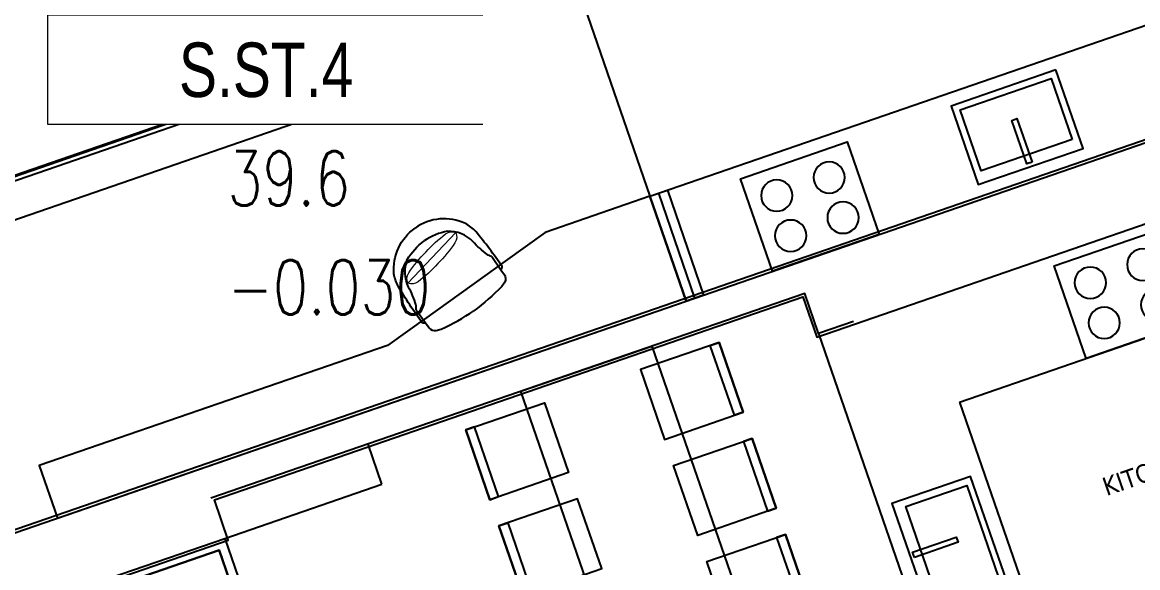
# Model space of a CAD drawing. Header units: millimetres. Extents: x -361699137 to 361252145, y -356478932 to 356523199.
# Drawn here: x 281339 to 287375, y 16563 to 19517 of the extents above; entities that cross this region are included whole.
import ezdxf
from ezdxf.enums import TextEntityAlignment as Align
from ezdxf.xclip import XClip

# ---------------------------------------------------------------- set-up
doc = ezdxf.new("R2010")
doc.units = ezdxf.units.MM
doc.header["$LTSCALE"] = 100
doc.header["$MEASUREMENT"] = 0
doc.header["$XCLIPFRAME"] = 0
doc.set_wipeout_variables(frame=1)
doc.linetypes.add('ACAD_ISO03W100', pattern=[30, 12, -18])
doc.linetypes.add('SKYVILLA 3-F2$0$17-23F MEA_1BR (Type-2)$0$DOTX2', pattern=[12.7, 0, -12.7])
for name, color, linetype in [('1VinaPVC-Text', 9, 'Continuous'), ('A-_FURN----_E-_N', 251, 'Continuous'), ('A-_SANIEQPT_E-_N', 251, 'Continuous'), ('A-ANNO-ROOM', 50, 'Continuous'), ('A-WALL-FNSH', 11, 'Continuous'), ('IDEA - dim', 251, 'Continuous'), ('KT-Net manh', 139, 'Continuous'), ('KT-Tuong', 1, 'Continuous')]:
    doc.layers.add(name, color=color, linetype=linetype)
for name, color, linetype, lineweight in [('A- NOI THAT', 3, 'Continuous', 9), ('KT-Chuviet', 255, 'Continuous', 15), ('KT-Net thay', 7, 'Continuous', 15), ('KT-Net truc', 18, 'Continuous', 15)]:
    doc.layers.add(name, color=color, linetype=linetype, lineweight=lineweight)
doc.layers.add('dien tich thong thuy', color=3, linetype='Continuous', plot=False)
doc.styles.add('220126_HDN_HBA typical plan$0$211210_HDN_HBA_TYPICAL PLAN CORE OPT 1$0$HBA-Text', font='GOTHIC.TTF')
doc.styles.add('font unicode ccu', font='arial.ttf')
doc.styles.add('ROMANS', font='ROMANS.SHX')
doc.styles.add('Tahoma', font='tahoma.ttf')

# ---------------------------------------------------------------- blocks, each defined once
blk = doc.blocks.new('A$C1AAC5519')
at = {"layer": 'A-ANNO-ROOM', "insert": (772.955269176513, 1216.574747113511), "char_height": 600, "attachment_point": 2, "rotation": 50.44882673977027, "style": '220126_HDN_HBA typical plan$0$211210_HDN_HBA_TYPICAL PLAN CORE OPT 1$0$HBA-Text'}
blk.add_mtext_dynamic_manual_height_columns('S.B1.', width=722857412.8743668, gutter_width=9765.624999999996, heights=[0], dxfattribs=at)
blk = doc.blocks.new('A$C418F5BC8')
at = {"layer": 'A-ANNO-ROOM', "insert": (648.1133449638728, 1090.790118377889), "char_height": 600, "attachment_point": 2, "rotation": 50.44882673977027, "style": '220126_HDN_HBA typical plan$0$211210_HDN_HBA_TYPICAL PLAN CORE OPT 1$0$HBA-Text'}
blk.add_mtext_dynamic_manual_height_columns('SL-S', width=722857412.8743668, gutter_width=9765.624999999996, heights=[0], dxfattribs=at)
blk = doc.blocks.new('A$C2A6C5140')
at = {"layer": 'A-ANNO-ROOM', "insert": (731.4497625969816, 1190.0169191678, 0.0003277973379295924), "char_height": 600, "attachment_point": 2, "rotation": 50.44882673977027, "style": '220126_HDN_HBA typical plan$0$211210_HDN_HBA_TYPICAL PLAN CORE OPT 1$0$HBA-Text'}
blk.add_mtext_dynamic_manual_height_columns('2-BR', width=722857412.8743668, gutter_width=9765.624999999996, heights=[0], dxfattribs=at)
blk = doc.blocks.new('A$C5388591E')
at = {"layer": 'A-ANNO-ROOM', "insert": (894.3001998505497, 842.1987865094561, 0.0004622000541105721), "char_height": 600, "attachment_point": 2, "rotation": 1.4064704596368105, "style": '220126_HDN_HBA typical plan$0$211210_HDN_HBA_TYPICAL PLAN CORE OPT 1$0$HBA-Text'}
blk.add_mtext_dynamic_manual_height_columns('3-BR', width=722857412.8743668, gutter_width=9765.624999999996, heights=[0], dxfattribs=at)
blk = doc.blocks.new('A$C21AF0CCA')
at = {"layer": 'A-ANNO-ROOM', "insert": (1197.56892258345, 814.6835720778872), "char_height": 600, "attachment_point": 2, "rotation": 0.10542954816276216, "style": '220126_HDN_HBA typical plan$0$211210_HDN_HBA_TYPICAL PLAN CORE OPT 1$0$HBA-Text'}
blk.add_mtext_dynamic_manual_height_columns('S.B1P.', width=722857412.8743668, gutter_width=9765.624999999996, heights=[0], dxfattribs=at)
blk = doc.blocks.new('17-23F MEA_1BR (Type-2)$0$1X-LAMP1')
at = {"color": 0, "linetype": 'ByBlock', "lineweight": -2}
for p, q in [((0.03333333350902346, -0.0577350272233404), (-0.5900208757140597, 1.021946134262932)), ((0.03333333350902346, -0.0577350272233404), (-0.5900208757140597, 1.021946134262932)), ((0.03333333350902346, 0.0577350272233404), (-0.5900208757141566, -1.021946134263029)), ((0.03333333350902346, 0.0577350272233404), (-0.5900208757141566, -1.021946134263029)), ((-0.06666666701804692, 0), (1.180041751428119, 0)), ((-0.06666666701804692, 0), (1.180041751428119, 0))]:
    blk.add_line(p, q, dxfattribs=at)
at = {"color": 0, "linetype": 'ByBlock', "lineweight": -2, "const_width": 0.03333333333333333}
for points in [[(-0.4809644977131393, 0.8330549466758385), (-0.5824066106765531, 1.00875784035549)], [(-0.4809644977131393, 0.8330549466758385), (-0.5824066106765531, 1.00875784035549)], [(0.9619289954262786, 0), (1.164813221353009, 0)], [(0.9619289954262786, 0), (1.164813221353009, 0)], [(-0.4809644977130423, -0.8330549466761296), (-0.5824066106764562, -1.008757840355781)], [(-0.4809644977130423, -0.8330549466761296), (-0.5824066106764562, -1.008757840355781)]]:
    blk.add_lwpolyline(points, dxfattribs=at)
at = {"color": 0, "linetype": 'ByBlock', "lineweight": -2}
for radius in [1, 0.8666666666666667, 0.8666666666666667, 0.3666666666666667, 0.3666666666666667]:
    blk.add_circle((0, 0), radius, dxfattribs=at)
blk = doc.blocks.new('17-23F MEA_1BR (Type-2)$0$IFF-TABLE LAMP')
blk.add_line((40.000000018219, 192.484417756903), (40.0000000197324, 207.484417756903))
at = {"ltscale": 10}
blk.add_lwpolyline([(1.900480128824711e-08, 299.9922088806343), (3.800960257649422e-08, 99.99220888063428)], dxfattribs=at)
blk.add_lwpolyline([(1.827720552682877e-08, 192.4844177606865), (1.967418938875198e-08, 207.4844177607156), (260.0000000197906, 207.4844177360355), (260.0000000183354, 192.4844177360355)], close=True)
blk.add_circle((240.0000000190921, 199.9844177378982), 150.3620897276269)
at = {"layer": 'A- NOI THAT'}
blk.add_line((220.0000000182772, 192.4844177397608), (220.0000000196742, 207.4844177397899), dxfattribs=at)
at = {"ltscale": 10, "xscale": 150.0000000000582, "yscale": 150.0000000000582, "zscale": 1068.863950547171, "rotation": 359.9999999945528}
blk.add_blockref('17-23F MEA_1BR (Type-2)$0$1X-LAMP1', (240.0000000190921, 199.9844177378982), dxfattribs=at)
blk = doc.blocks.new('bk')
at = {"layer": 'IDEA - dim'}
blk.add_lwpolyline([(-0.0002675037831068039, -1377.500088232278), (49.99973246827722, -1377.500088232278), (49.99973246827722, 1812.499911767722), (-0.0002675037831068039, 1812.499911767722), (-0.02712895162403584, 1577.500073593284), (0.0002675037831068039, 1377.500088232337)], close=True, dxfattribs=at)
blk.add_lwpolyline([(49.99973249621689, -1337.500088473607), (64.9997324962169, -1337.500088473607), (64.99942849576473, 1783.275878090877), (49.99942846782506, 1783.275878090877)], dxfattribs=at)
for centre in [(339.9996877703816, 1487.597338693915), (339.9996877703816, -1052.500088209519)]:
    blk.add_circle(centre, 225, dxfattribs=at)
blk.add_blockref('17-23F MEA_1BR (Type-2)$0$IFF-TABLE LAMP', (99.99968774989247, 1287.612920955988), dxfattribs=at)
at = {"layer": 'IDEA - dim', "xscale": -1, "rotation": 180}
blk.add_blockref('17-23F MEA_1BR (Type-2)$0$IFF-TABLE LAMP', (99.99968774989247, -852.5156704715919), dxfattribs=at)
blk.add_wipeout([(2294.9927706439044, 1812.499911767722), (688.0012429019376, 1812.4999117677266), (688.0012429019379, -1377.5000882322693), (2294.992770643901, -1377.5000882322781)]).dxf.layer = 'IDEA - dim'
at = {"layer": 'IDEA - dim'}
blk.add_lwpolyline([(688.0012429021299, -1377.500088232162), (2294.992770643905, -1377.500088232162), (2294.992770643905, 1812.499911767722), (688.0012429021299, 1812.499911767722)], close=True, dxfattribs=at)
blk.add_wipeout([(2089.9927706438775, 1147.4999117677091), (2091.9910419872776, 1147.083241522198), (2093.528304549841, 1146.0354456736611), (2094.706365021883, 1144.167853025652), (2094.992770643896, 1142.4999117677187), (2094.9927706439044, -707.5000882322773), (2094.589172713081, -709.4681044970649), (2093.528304549837, -711.035622138211), (2091.9009560955064, -712.1216494708956), (2089.992770643904, -712.5000882322781), (64.9927706439039, -712.5000882322777), (64.99277064390344, -701.0793375772756), (64.99277064390344, -697.9310051431256), (64.9927706439039, -687.500088232277), (64.9927706439039, -680.5649314507604), (64.9927706439039, -670.3520584522034), (64.9927706439039, -662.5000882322773), (64.9927706439039, 1109.4022618851604), (64.99277064390344, 1116.6055294068224), (64.9927706439039, 1122.4999117677226), (64.9927706439039, 1128.4480348523368), (64.99277064390344, 1131.378109884231), (64.99277064390344, 1135.8747761278257), (64.9927706439039, 1141.999817293764), (64.9927706439039, 1147.4999117677226)]).dxf.layer = 'IDEA - dim'
for p, q in [((64.9927706439048, 1122.499911767722), (2059.992770643905, 1122.499911767722)), ((2069.992770643905, 1112.499911767722), (2069.992770643905, -677.5000882322784)), ((2059.992770643905, -687.5000882322784), (64.9927706439048, -687.5000882322784))]:
    blk.add_line(p, q, dxfattribs=at)
for points in [[(64.9927706439048, 1147.499911767722), (64.9927706439048, -712.5000882322784), (2089.992770643905, -712.5000882322784, 0.414213562373095), (2094.992770643905, -707.5000882322784), (2094.992770643905, 1142.499911767722, 0.414213562373095), (2089.992770643905, 1147.499911767722)], [(2064.992770643905, 1097.499911767722), (2064.992770643905, -662.5000882322784, -0.414213562373095), (2044.992770643905, -682.5000882322784), (84.9927706439048, -682.5000882322784, -0.414213562373095), (64.9927706439048, -662.5000882322784), (64.9927706439048, 1097.499911767722, -0.414213562373095), (84.9927706439048, 1117.499911767722), (2044.992770643905, 1117.499911767722, -0.414213562373095)]]:
    blk.add_lwpolyline(points, format="xyb", close=True, dxfattribs=at)
blk.add_lwpolyline([(953.7718744687736, 1117.499911767722), (666.7421166915447, -682.5000882322784), (953.7718744687736, -682.5000882322784), (953.7718744687736, 1117.499911767722)], dxfattribs=at)
for points in [[(328.4593590069562, 994.6956141073024, -0.1947777689282308), (148.3541835118085, 1037.328105219058, 0.695410203837745), (130.5189307499677, 1020.231518037966, -0.06869920635669718), (143.8733113575727, 927.151387460879)], [(130.5189307499677, 1020.231518037966, 0.0322267518500584), (117.5159490872175, 280.8010041856323, 0.6954102038374376), (134.8152468968183, 263.1623008393799, -0.06819172719823166), (318.2687705401331, 282.2858964790939)], [(537.5575337726623, 578.9210044868523, -0.02440708241230374), (574.8644917774945, 1003.142975099734, 0.682043984117207), (557.806493120268, 1020.778861292056, -0.01911888479107355), (351.0600977707654, 998.8431818563258)], [(359.6018241010606, 327.3320662273909, 0.03738852551350155), (362.1997381653637, 794.6251031684806, -0.6954102038374376), (375.8936223126948, 809.2183097908855, 0.212902074484743), (666.1287974137813, 818.2535849704291, -0.682043984117207), (680.682247037068, 804.7193091672962, 0.003833100174621584), (664.060634912923, 387.5748876007856)], [(537.5575337726623, 578.9210044868523, 0.03780406069757473), (560.3477269653231, 279.5233349141199, -0.682043984117207), (543.2897283080965, 261.8874487217981, 0.0153884113997309), (377.4013947639614, 275.936111175688, 0.0153884113997309)], [(662.7616236191243, 455.9914424225572, 0.1283367273639134), (681.1566764432937, 297.7767282337882, -0.682043984117207), (667.6581487227231, 283.1901158848777, 0.01651551347398293), (473.3836847953498, 299.4327982485411)], [(453.8603144548833, 302.6394694916089, 0.2943066146886709), (365.752360695973, 260.9987377833459, -0.695410203837745), (351.0036096442491, 274.5249526196276, 0.06869920635669718), (360.1544475667179, 350.1409014732926)], [(351.6931289527565, 277.1956480066874, 0.001401209682945915), (336.543332958594, 277.8231281575281)], [(130.5189307499677, -585.2316945025232, -0.0322267518500584), (117.5159490872175, 154.1988193498109, -0.6954102038374376), (134.8152468968183, 171.8375226960634, 0.06819172719823166), (318.2687705401331, 152.7139270563493)], [(351.6931289527565, 157.8041755287559, -0.001401209682945915), (336.543332958594, 157.1766953779152)], [(453.8603144548833, 132.3603540438344, -0.2943066146886709), (365.752360695973, 174.0010857520974, 0.695410203837745), (351.0036096442491, 160.4748709158157, -0.06869920635669718), (360.1544475685805, 84.85892206215067)], [(537.5575337726623, -143.921180951409, -0.03780406069757473), (560.3477269653231, 155.4764886213234, 0.682043984117207), (543.2897283080965, 173.1123748136451, -0.0153884113997309), (377.4013947639614, 159.0637123597553, -0.0153884113997309)], [(662.7616236191243, -20.99161888711387, -0.1283367273639134), (681.1566764432937, 137.2230953016551, 0.682043984117207), (667.6581487227231, 151.8097076505655, -0.01651551347398293), (473.3836847953498, 135.5670252869022)], [(359.6018241010606, 107.6677573080524, -0.03738852551350155), (362.1997381653637, -359.6252796330373, 0.6954102038374376), (375.8936223126948, -374.2184862554423, -0.212902074484743), (666.1287974137813, -383.2537614349858, 0.682043984117207), (680.682247037068, -369.7194856318529, -0.003833100174621584), (664.060634912923, 47.4249359346577)], [(537.5575337726623, -143.921180951409, 0.02440708241230374), (574.8644917774945, -568.1431515642907, -0.682043984117207), (557.806493120268, -585.7790377566125, 0.01911888479107355), (351.0600977707654, -563.8433583208825)], [(328.4593590069562, -559.6957905718591, 0.1947777689282308), (148.3541835118085, -602.3282816836145, -0.695410203837745), (130.5189307499677, -585.2316945025232, 0.06869920635669718), (143.8733113575727, -492.1515639254358)]]:
    blk.add_lwpolyline(points, format="xyb", dxfattribs=at)
for centre, radius, start, end in [((2059.992770643905, 1112.499911767722), 10, 0, 90), ((-1855.893261833116, 412.1197588521754), 2090.50573884574, 9.449345545667013, 17.06146431403828), ((332.4132648278028, 949.5874807912624), 44.79447967226619, 89.52383022854765, 188.1184555516923), ((359.1095205117017, 926.2340710241115), 73.05392663059416, 96.32596095485857, 166.521431934691), ((327.8923669625074, 957.256370790652), 37.44353618289027, 82.49582310884288, 89.13236035296606), ((2378.285411672667, 392.4501631337916), 1926.589560454453, 161.7731380905047, 168.2986577211647), ((293.389007082209, 941.4593048116076), 118.9285875093396, 227.918371660803, 277.1736100548109), ((-292.2060054279864, 496.0503682396375), 729.9684376083363, 347.776876654984, 24.55315643301806), ((1225.348830725998, 478.9245533357025), 649.21508015164, 149.2584259575628, 194.8124501654718), ((484.2919548079371, 602.2568904169602), 176.3869226037691, 357.8390457640604, 7.866675228716556), ((448.8585773725063, 520.9046236272552), 216.5311150494259, 327.0324244446084, 2.612978378356665), ((602.2806173525751, 457.1927433388191), 61.04320968946892, 297.5596185857169, 351.5320563729027), ((216.5345083046705, 194.2081220292603), 118.9285875093396, 63.63493232034747, 137.0816283558015), ((317.8965000156313, 327.0788292225916), 44.79447967226619, 171.8815444483077, 270.4761697714524), ((344.5927556995302, 350.4322389897425), 73.05392663059416, 193.478568065309, 263.6740390451414), ((457.8234593626112, 339.1117546694586), 36.68697397074765, 173.4173087237131, 272.2454878465561), ((478.6044039670378, 358.3762840105919), 59.17423787444497, 194.7429581683624, 264.9384292148029), ((216.5345083046705, 240.791701506183), 118.9285875093396, 222.9183716441985, 296.3650676796526), ((317.8965000156313, 107.9209943128517), 44.79447967226619, 89.52383022854765, 188.1184555516923), ((344.5927556995302, 84.56758454570081), 73.05392663059416, 96.32596095485857, 166.521431934691), ((457.8234593626112, 95.88806886598468), 36.68697397074765, 87.75451215344394, 186.5826912762869), ((478.6044039670378, 76.62353952485137), 59.17423787444497, 95.06157078519713, 165.2570418316376), ((1225.348830725998, -43.92472980025923), 649.21508015164, 165.1875498345282, 210.7415740424371), ((-292.2060054279864, -61.05054470419418), 729.9684376083363, 335.446843566982, 12.22312334501602), ((602.2806173525751, -22.19291980337584), 61.04320968946892, 8.46794362709735, 62.44038141428312), ((448.8585773725063, -85.90480009181192), 216.5311150494259, 357.3870216216433, 32.96757555539167), ((484.2919548079371, -167.2570668815169), 176.3869226037691, 352.1333247712835, 2.160954235939574), ((-1855.893261833116, 22.88006468326785), 2090.50573884574, 342.9385356859617, 350.550654454333), ((2378.285411672667, 42.54966040165164), 1926.589560454453, 191.7013422788353, 198.2268619094953), ((293.389007082209, -506.4594812761643), 118.9285875093396, 82.82638994518913, 132.081628339197), ((332.4132648278028, -514.5876572558191), 44.79447967226619, 171.8815444483077, 270.4761697714524), ((359.1095205117017, -491.2342474886682), 73.05392663059416, 193.478568065309, 263.6740390451414), ((327.8923669625074, -522.2565472552087), 37.44353618289027, 270.8676396470339, 277.5041768911571), ((2059.992770643905, -677.5000882322784), 10, 270, 0)]:
    blk.add_arc(centre, radius, start, end, dxfattribs=at)
blk = doc.blocks.new('*U204')
at = {"ltscale": 5}
blk.add_lwpolyline([(305, -530), (305, -1.13686837721616e-13), (-305, 0), (-305, -530)], close=True, dxfattribs=at)
for centre in [(-150, -150), (150, -150.0000000000001), (-150, -380), (150, -380)]:
    blk.add_circle(centre, 85, dxfattribs=at)
blk = doc.blocks.new('*U205')
at = {"ltscale": 5}
for points in [[(-300, -450), (300, -450), (300, 0), (-300, 0)], [(-15, -20), (15, -20), (15, -270), (-15, -270)], [(-261, -65), (261, -65), (261, -415), (-261, -415)]]:
    blk.add_lwpolyline(points, close=True, dxfattribs=at)
blk = doc.blocks.new('SKYVILLA 3-F2$0$17-23F MEA_1BR (Type-2)$0$LC725X700')
at = {"linetype": 'SKYVILLA 3-F2$0$17-23F MEA_1BR (Type-2)$0$DOTX2'}
blk.add_wipeout([(-329.20857255398005, 128.5645001668454), (-334.2245521306031, 129.26215030932508), (-339.89530097965326, 131.5417837476416), (-344.79364018798515, 135.28634096913447), (-347.82351372642734, 139.06634735810803), (-349.23150877941225, 141.61240036999516), (-349.61655128873826, 169.77591467076854), (-349.72852495235566, 212.72405177168548), (-349.1561350775155, 261.67997752988595), (-347.69072592780867, 314.8061003665207), (-345.0855721182015, 372.81562358149677), (-342.544110737741, 414.80194563286204), (-338.13726942279027, 465.02011369307), (-329.63293918434647, 501.49654842681775), (-316.77454489858064, 536.2342969251185), (-292.9598737674096, 575.7165818394278), (-273.66116191363835, 600.2618389864219), (-247.91144219916896, 627.2464977576165), (-215.89339867590752, 654.1242089157604), (-180.67445450551168, 677.2543463991606), (-155.19068662042264, 690.5896267177595), (-126.13042591042176, 702.8052026018704), (-72.22658312869316, 718.0513448768179), (-29.92357276272378, 723.9144001932436), (2.9103830456733704e-11, 724.9999999999854), (33.625624178515864, 723.5728183392057), (65.55440985447785, 719.2557832245802), (103.7628667238605, 710.1388726710429), (142.4099128996313, 696.186351260083), (169.77451466220373, 683.0960188488825), (212.1898601953726, 656.5980412062636), (240.03365024256345, 634.1651681908843), (273.9408329308935, 599.545123918535), (300.0356082161161, 564.9930578262865), (312.39088808736415, 545.0013043080689), (324.8370892388193, 515.1470517472335), (332.2716066313442, 490.9312822305801), (337.2932158916374, 468.0171532656532), (339.199745322956, 455.8579605907289), (342.6692504865641, 407.9843941243889), (344.759483454749, 372.8370049029036), (346.58817977613944, 334.76250027591595), (347.89857910324645, 298.8487837667344), (349.1282923014951, 243.71554549681605), (349.4308251121838, 199.72261204590905), (349.3007066360733, 170.6986023447971), (348.90713248490647, 141.60205363796558), (346.5994959351374, 137.75192190798407), (343.189878986057, 134.08388337241195), (338.5161125051818, 130.96800657335552), (333.7633519498486, 129.21766744722845), (330.643786208806, 128.67635896494903), (328.8843137752265, 128.56832908981596), (328.4935816753132, 85.09977185027674), (327.87845889995515, 77.68459562481439), (325.90614630113123, 69.63308428472374), (322.92311946344853, 62.57588599709561), (319.125602848173, 56.37358938640682), (313.51677157937957, 49.8281734300399), (307.36744008718233, 44.69269932800671), (300.48446710295684, 40.60906147886999), (289.64543875830714, 35.70718470281281), (280.79841195027984, 32.27938993522548), (273.88769531266007, 29.93993530757143), (267.5487804991135, 28.044269106467254), (253.722788905754, 25.253064251606702), (239.62565421065665, 22.801601491839392), (221.61845525997342, 19.852815152786206), (181.337293893288, 13.99302190580056), (132.77756318161846, 8.269766041179537), (95.7066983813711, 4.87827266145905), (44.54826131106529, 1.5776135550113395), (-9.31983463880897, 0.22817791800480336), (-62.2537695964711, 2.524596062488854), (-51.24567781224323, 1.9067451778100803), (-95.27347505239595, 4.821065734155127), (-142.4115997843037, 9.25609272212023), (-189.183664974189, 15.011280046179309), (-222.84172299160855, 19.995597521177842), (-255.40167513552296, 25.495329638171825), (-283.1280886404711, 33.01301643460465), (-300.80875762333744, 40.60906147886999), (-312.06995317807014, 48.172411585532245), (-321.1327565407846, 58.87601391026692), (-325.1830128954025, 66.7943995083915), (-327.40656700784166, 73.71147331979591), (-328.81787219570833, 85.09977185027674)], dxfattribs=at)
at = {"color": 251, "linetype": 'ByBlock', "lineweight": 5, "true_color": 0x636466}
blk.add_line((220.3552918270871, 531.5958836431964), (-271.4988140640125, 433.1982285997365), dxfattribs=at)
at = {"color": 0, "linetype": 'ByBlock', "lineweight": -2}
for points in [[(-329.2086583281343, 128.5748468989623, -0.283451554995944), (-349.2315087794414, 141.6124003700097, -0.02447139489988224), (-339.5241216174763, 455.8683073228458, -0.07882240082438097), (-312.7152643819427, 545.0116510401131, -0.2702044043972536), (0, 725, -0.2703701762830269)], [(328.8842820335558, 128.5645001668599, 0.283451554995944), (348.9071324848628, 141.6020536379656, 0.02447139489988224), (339.1997453228978, 455.8579605907435, 0.07882240082438097), (312.3908880873641, 545.0013043080689, 0.2699373523451659), (0, 725, 0.2703701762830269)], [(-330.1621452602049, 243.5917460632627, 0.05672445241523998), (-311.65090554575, 274.6802046659868, 0.04932282282785588), (-281.9319089231722, 408.0370610062382, -0.21221269650396), (-176.1367818103536, 572.707509554748, -0.1131663125640652), (0, 611.9221293181763)], [(329.8378547397515, 243.5917460632627, -0.05672445241523998), (311.3266150252966, 274.6802046659868, -0.04932282282785588), (281.6076184027188, 408.0370610062382, 0.21221269650396), (175.8124912899002, 572.707509554748, 0.112973591019298), (0, 611.9221293181763)], [(-329.2085725540092, 128.5645001668599), (-328.8178721957447, 85.09977185027674, 0.2840791517365884), (-300.8087576234248, 40.60906147886999, 0.04961714147745996), (-264.7823236373006, 27.20450006233295, 0.04038689887932552), (0, 0, 0.05404043549341667)], [(328.8843137752192, 128.5683290897869), (328.4935816752914, 85.09977185027674, -0.2840791517365884), (300.4844671029714, 40.60906147886999, -0.04961714147745996), (264.4580331168472, 27.20450006233295, -0.04032763858299612), (0, 0, -0.05404043549341667)]]:
    blk.add_lwpolyline(points, format="xyb", dxfattribs=at)
at = {"color": 251, "linetype": 'ByBlock', "lineweight": 5, "true_color": 0x636466}
blk.add_lwpolyline([(220.3552918270943, 531.5958836431964, -0.2288388626395793), (171.5240227929753, 474.8293897758704, -0.04270394762528701), (-13.76404251324129, 423.3745634145453, -0.04270394762528701), (-204.5870028848658, 399.5866653186968, -0.2288388626395793), (-271.4988140640125, 433.1982285997365, -0.2288388626395793), (-222.6675450299153, 489.9647224670625, -0.04270394762528701), (-37.37947972367692, 541.4195488283876, -0.04270394762528701), (153.4434806479258, 565.2074469242361, -0.2288388626395793)], format="xyb", close=True, dxfattribs=at)
at = {"color": 0, "linetype": 'ByBlock', "lineweight": -2}
for points in [[(-330.1621452602049, 243.5917460632627), (-329.2085725540092, 128.5645001668599)], [(329.8378547397515, 243.5917460632627), (328.8842820335558, 128.5645001668599)]]:
    blk.add_lwpolyline(points, dxfattribs=at)
blk = doc.blocks.new('17')
at = {"layer": 'A-WALL-FNSH', "color": 5}
blk.add_line((-1.86992110684514e-09, 3770.000000000073), (599.9999999981301, 3770.000000000073), dxfattribs=at)
at = {"layer": 'IDEA - dim'}
blk.add_line((599.9999999981301, 3820.000000000146), (-1.86992110684514e-09, 3820.000000000138), dxfattribs=at)
blk.add_lwpolyline([(-1.86992110684514e-09, 3820.000000000138), (599.9999999981301, 3820.000000000146), (599.9999999981301, 3720.000000000131), (-1.86992110684514e-09, 3720.000000000138)], close=True, dxfattribs=at)
blk.add_lwpolyline([(599.9999999981301, 3820.000000000146), (599.9999999981301, 970.0000000000146)], dxfattribs=at)
at = {"layer": 'KT-Net manh', "linetype": 'ACAD_ISO03W100', "ltscale": 4}
blk.add_line((1799.999999998145, 3820.000000000131), (434.9999999999927, 3820.000000000131), dxfattribs=at)
at = {"layer": 'KT-Tuong'}
blk.add_lwpolyline([(-7.275957614183426e-12, 9600.000000000022), (0, 2.182787284255028e-11)], dxfattribs=at)
at = {"layer": 'A-_SANIEQPT_E-_N', "linetype": 'Continuous', "extrusion": (0, 0, -1), "zscale": -0.9999999999999998, "rotation": 90}
blk.add_blockref('*U204', (-529.9999999981301, 3020.000000000146), dxfattribs=at)
at = {"layer": 'A-_SANIEQPT_E-_N', "linetype": 'Continuous', "rotation": 90}
blk.add_blockref('*U205', (79.99999999813008, 1820.000000000196), dxfattribs=at)
at = {"layer": 'IDEA - dim', "extrusion": (0, 0, -1), "zscale": -0.9999999999999998}
blk.add_blockref('bk', (-3894.992770640187, 6207.500088232424), dxfattribs=at)
at = {"layer": 'IDEA - dim', "xscale": 0.7575757575757571, "yscale": 0.7575757575757571, "zscale": 0.7575757575757571, "rotation": 286.1656182710328}
blk.add_blockref('SKYVILLA 3-F2$0$17-23F MEA_1BR (Type-2)$0$LC725X700', (324.8875357136203, 4924.38045862232), dxfattribs=at)
at = {"layer": 'IDEA - dim'}
blk.add_lwpolyline([(599.9999999981301, 3820.000000000146), (599.9999999981301, 4420.000000000131), (299.9999999981301, 5426.482790288486), (299.9999999999927, 7420.000000000131), (-7.275957614183426e-12, 7420.000000000131), (-1.86992110684514e-09, 3820.000000000138)], close=True, dxfattribs=at)
blk = doc.blocks.new('*U203')
at = {"linetype": 'Continuous'}
for points in [[(-375.0000000000002, -849.9999999962746), (374.9999999999998, -849.9999999962748), (375.0000000000002, 850.0000000037252), (-374.9999999999998, 850.0000000037254)], [(-724.9999999999999, 750.0000000037254), (-274.9999999999999, 750.0000000037253), (-274.9999999999999, 350.0000000037253), (-724.9999999999999, 350.0000000037254)], [(-724.9999999999999, 350.0000000037254), (-674.9999999999999, 350.0000000037254), (-674.9999999999999, 750.0000000037254), (-724.9999999999999, 750.0000000037254)], [(725.0000000000001, 750.0000000037252), (275.0000000000001, 750.0000000037253), (275.0000000000001, 350.0000000037252), (725.0000000000001, 350.0000000037252)], [(725.0000000000001, 350.0000000037252), (675.0000000000001, 350.0000000037252), (675.0000000000001, 750.0000000037252), (725.0000000000001, 750.0000000037252)], [(-725, 200.0000000037254), (-274.9999999999999, 200.0000000037253), (-275.0000000000001, -199.9999999962747), (-725, -199.9999999962746)], [(-725, -199.9999999962746), (-675, -199.9999999962746), (-675, 200.0000000037254), (-725, 200.0000000037254)], [(725, 200.0000000037251), (275.0000000000001, 200.0000000037252), (274.9999999999999, -199.9999999962748), (725, -199.9999999962749)], [(725, -199.9999999962749), (675, -199.9999999962748), (675, 200.0000000037252), (725, 200.0000000037251)], [(-725.0000000000001, -749.9999999962746), (-275.0000000000001, -749.9999999962747), (-275.0000000000001, -349.9999999962747), (-725.0000000000001, -349.9999999962746)], [(-725.0000000000001, -349.9999999962746), (-675.0000000000001, -349.9999999962746), (-675.0000000000001, -749.9999999962746), (-725.0000000000001, -749.9999999962746)], [(724.9999999999999, -749.9999999962748), (274.9999999999999, -749.9999999962747), (274.9999999999999, -349.9999999962748), (724.9999999999999, -349.9999999962748)], [(724.9999999999999, -349.9999999962748), (674.9999999999999, -349.9999999962748), (674.9999999999999, -749.9999999962748), (724.9999999999999, -749.9999999962748)]]:
    blk.add_lwpolyline(points, close=True, dxfattribs=at)
blk = doc.blocks.new('22')
at = {"layer": 'A-_FURN----_E-_N', "linetype": 'Continuous'}
for points in [[(-8553.053217496272, 519.2634434258525), (-8701.68192359378, 941.8956928712269), (-9456.373888745518, 676.49027142056), (-9472.961727586197, 723.6585192425391), (-8671.1015146125, 1005.651779533884), (-8505.884969674291, 535.8512822665252)], [(-8701.681923290147, 941.8956920078035), (-8502.627857849686, 375.8767179162714), (-9257.31982330505, 110.4712973290389), (-9456.373888745504, 676.4902714205637)]]:
    blk.add_lwpolyline(points, close=True, dxfattribs=at)
at = {"layer": 'IDEA - dim'}
for p, q in [((-4698.587608450413, 1766.659917587898), (-2972.229739421789, 2373.774817605081)), ((-5463.660648514531, 2133.624825685176), (-4833.322772746644, 341.2314089476567)), ((-4698.587608450427, 1766.659917587906), (-4267.303798874491, 540.2854750119259)), ((-7822.073054731096, 1304.232878342398), (-7898.377113397844, 1521.206818323528)), ((-8671.101714194141, 1005.651709345311), (-7822.073054731067, 1304.232878342398))]:
    blk.add_line(p, q, dxfattribs=at)
at = {"layer": 'KT-Tuong'}
blk.add_lwpolyline([(-5274.987657231803, 2199.976181045764), (-5463.660648514531, 2133.624825685176), (-5539.964707182342, 2350.598765669434), (-8747.405772861457, 1222.625649326274)], dxfattribs=at)
at = {"layer": 'A-_FURN----_E-_N', "linetype": 'Continuous', "xscale": -0.9999999999999997, "rotation": 199.3754393591273}
blk.add_blockref('*U203', (-6437.177650556972, 1134.042578074241), dxfattribs=at)
at = {"layer": 'A-_SANIEQPT_E-_N', "linetype": 'Continuous', "xscale": -0.9999999999999989, "rotation": 19.37543935912716}
blk.add_blockref('*U204', (-3902.752795864406, 2608.352823700276), dxfattribs=at)
at = {"layer": 'A-_SANIEQPT_E-_N', "linetype": 'Continuous', "extrusion": (0, 0, -1), "xscale": -0.9999999999999983, "zscale": -0.9999999999999983, "rotation": 250.6245606408727}
blk.add_blockref('*U205', (4961.624466697278, 932.1321414742142), dxfattribs=at)
at = {"layer": '1VinaPVC-Text', "style": 'Tahoma'}
blk.add_text('KITCHS.B3.', height=99.99999999999999, rotation=19.3754394238956, dxfattribs=at).set_placement((-3900.273750398192, 1261.882002514474))
blk = doc.blocks.new('TAG CAO DO SAN')
blk.add_wipeout([(1526701.778855525, -266095.22987594287), (1527644.6359120198, -266095.22987594287), (1527644.6359120198, -266330.944140067), (1526701.778855525, -266330.944140067)]).dxf.layer = 'KT-Net thay'
at = {"layer": 'KT-Net thay', "flags": 128}
blk.add_lwpolyline([(1526701.778855525, -266095.2298759429), (1526701.778855525, -266330.9441400666), (1527644.63591202, -266330.9441400666), (1527644.63591202, -266095.2298759429)], close=True, dxfattribs=at)
blk.add_lwpolyline([(1526701.778855525, -266330.9441400666), (1527644.63591202, -266330.9441400666)], dxfattribs=at)
at = {"layer": 'KT-Chuviet', "color": 31, "style": 'font unicode ccu', "width": 0.75}
blk.add_attdef('TÊNPHÒNG', text='', height=117.85713, dxfattribs=at).set_placement((1527175.308820772, -266213.4467624734), align=Align.MIDDLE_CENTER)

msp = doc.modelspace()

# ---------------------------------------------------------------- block references
at = {"layer": 'A-ANNO-ROOM'}
for p in [(-259643.7130096142, 30107.50136767479, 5.460850030168077e-05), (-265285.2820729736, 28918.92663560377, 5.460850030168077e-05), (-245554.3968650475, 25356.81105555443, 5.460850030168077e-05), (-227992.1817903481, 24030.19494673412, 5.460832008522107e-05), (-256709.4713859697, 21832.8932062781, 5.460850030168077e-05), (-262170.0583902029, 20336.74231012515, 5.460850030168077e-05), (-227339.9751671815, 20267.82827189344, 5.460850030168077e-05), (-224467.8250259957, 15310.13736246047, 5.460832008522128e-05)]:
    msp.add_blockref('A$C21AF0CCA', p, dxfattribs=at)
at = {"layer": 'dien tich thong thuy'}
for name, p, rotation in [('A$C2A6C5140', (-231902.1761341663, 41866.69510118499, 3.214423980650787e-05), 310.9576437198666), ('A$C2A6C5140', (-223136.0769012624, 38294.90614465419, 1.895367564819208e-05), 310.9576437198666), ('A$C2A6C5140', (-179022.2876665308, 13510.42375649511, 0.000178988243818107), 310.9576437198666), ('A$C2A6C5140', (-199561.0792445699, 2742.960286576832, 0.0001030398263186841), 310.9576437198666), ('A$C2A6C5140', (-176749.4277460563, 2773.706094754736, 0.000178988243818107), 310.9576437198666), ('A$C2A6C5140', (-192735.1419570138, 2545.06827839894, 0.000178988243818107), 310.9576437198666), ('A$C418F5BC8', (-243956.3571569886, 39603.8582028097, -1.001597833679712e-05), 309.6632197063607), ('A$C418F5BC8', (-248126.4019441397, 37597.12528390926, -1.001597833679712e-05), 309.6632197063607), ('A$C418F5BC8', (-251890.361273925, 36548.61448139837, -1.001597833679712e-05), 309.6632197063607), ('A$C418F5BC8', (-255839.4329553979, 34945.01120257354, -1.001597833679712e-05), 309.6632197063607), ('A$C1AAC5519', (-240877.0889148213, 28052.61175672372, 0.0003723829774320968), 309.6566028083925), ('A$C1AAC5519', (-219521.6105350079, 27682.1615688601, 0.0005547181599990354), 309.6566028083925), ('A$C1AAC5519', (-217651.9125884596, 24627.95011466656, 0.0003723828570649432), 309.6566028083925), ('A$C1AAC5519', (-267764.0012375055, 19262.70548251106, 0.0003723828655667127), 309.6566028083925), ('A$C418F5BC8', (-223053.1163780628, 10712.6679421931, -1.001597833679712e-05), 309.6632197063607), ('A$C1AAC5519', (-213503.7868963684, 3324.648489140978, -0.3423708923741385), 309.6566028083925), ('A$C1AAC5519', (-207798.658660123, 3064.615415494518, 0.0003723828655667127), 309.6566028083925), ('A$C1AAC5519', (-184128.1584514385, 2786.454424718489, 0.0003723828655667127), 309.6566028083925)]:
    msp.add_blockref(name, p, dxfattribs=dict(at, rotation=rotation))
for p in [(-273086.0443437684, 28673.87453448355, -1.001579812033762e-05), (-220441.6689392982, 3035.191374137183, 4.458552763712727e-05)]:
    msp.add_blockref('A$C5388591E', p, dxfattribs=at)

# ---------------------------------------------------------------- next in the draw order: block references
at = {"layer": 'IDEA - dim', "rotation": 109.0471379204444}
msp.add_blockref('17', (288542.6218433929, 19253.57817050197, -1.275884763208651e-05), dxfattribs=at)

# ---------------------------------------------------------------- next in the draw order: linework, layer by layer
at = {"layer": 'dien tich thong thuy', "elevation": -1.275851253765164e-05}
for points in [[(283782.0064922088, 21720.20770586027), (283785.3321792473, 21710.57496127028), (286455.6637077748, 22632.50192300846), (286675.9470013039, 21994.45851278862), (287313.9918777184, 22214.74230635134), (287624.0205208765, 21316.75453709781), (287633.4820439095, 21320.02106527175), (287801.5483674636, 20833.21571515345), (288118.100031606, 19916.32147700611), (288362.8563699463, 19207.38293143807), (279666.4905429558, 16205.17997183725), (278403.5316772862, 19863.29934375854), (283782.0064922088, 21720.20770586027)], [(281858.0123321536, 9857.506026496107), (279806.8814075452, 15798.54234574438), (282453.5823458086, 16712.31089042686), (282378.5227809571, 16929.71848396535), (285564.0168655922, 18029.50435592211), (285639.0767385104, 17812.09587007809), (288503.1232411776, 18801.1042909683), (289204.8289212583, 16768.63656244118), (289570.33636748, 15709.95610698794), (289754.7218183663, 15175.88963271716), (288937.0802030173, 14893.60039500477), (289067.6185766679, 14515.50023234326), (289957.7147774111, 14822.80428008452), (290643.800234368, 14818.70129286279), (290643.800234368, 12553.83582443801), (290896.8598419296, 12552.38579179192), (290885.5901193712, 10585.59450904296), (290655.586343613, 10585.59450904297), (290639.531945677, 7783.78197580867), (284754.6285542522, 7817.502497699399)]]:
    msp.add_lwpolyline(points, dxfattribs=at)

# ---------------------------------------------------------------- next in the draw order: block references
at = {"layer": 'IDEA - dim', "rotation": 359.6716985285339}
msp.add_blockref('22', (291099.7043936486, 15666.27493347208, -1.275884763208651e-05), dxfattribs=at)

# ---------------------------------------------------------------- next in the draw order: block references
at = {"layer": 'KT-Net truc'}
ref = msp.add_blockref('TAG CAO DO SAN', (-3535280.044539033, 684793.0236931669, 0.07224360420638544), dxfattribs=dict(at, xscale=2.5, yscale=2.5, zscale=2.5))
XClip(ref).set_block_clipping_path([(1526674.1636322693, -266330.944140067), (1527644.6359120198, -266095.2298759429)])
ref.add_attrib('CAO-DO', '39.6', (282449.8138107479, 18523.69909776401, 0.07224360420638544), dxfattribs={"layer": 'KT-Chuviet', "color": 31, "ltscale": 15, "height": 294.6428301546305, "style": 'ROMANS', "width": 0.7500000000000001})
ref.add_attrib('CAO-DO', '-0.030', (282449.8138107479, 17934.41343745476, 0.07224360420638544), dxfattribs={"layer": 'KT-Chuviet', "color": 31, "ltscale": 15, "height": 294.6428301546305, "style": 'ROMANS', "width": 0.7500000000000001})
ref.add_attrib('TÊNPHÒNG', 'S.ST.4', dxfattribs={"layer": 'KT-Chuviet', "color": 31, "height": 294.642825, "style": 'font unicode ccu', "width": 0.7500000000000001}).set_placement((282658.2275128991, 19259.40678698316, 0.07224360420638544), align=Align.MIDDLE_CENTER)

# ---------------------------------------------------------------- next in the draw order: block references
at = {"layer": 'IDEA - dim', "rotation": 109.0471379204444}
msp.add_blockref('17', (288542.6218433929, 19253.5781705019, -1.275884763208651e-05), dxfattribs=at)

# ---------------------------------------------------------------- next in the draw order: linework, layer by layer
at = {"layer": 'dien tich thong thuy', "elevation": -1.275851253765164e-05}
for points in [[(283782.0064922088, 21720.2077058602), (283785.3321792473, 21710.57496127021), (286455.6637077748, 22632.50192300839), (286675.9470013039, 21994.45851278854), (287313.9918777184, 22214.74230635127), (287624.0205208765, 21316.75453709774), (287633.4820439095, 21320.02106527167), (287801.5483674636, 20833.21571515338), (288118.100031606, 19916.32147700604), (288362.8563699463, 19207.382931438), (279666.4905429558, 16205.17997183717), (278403.5316772862, 19863.29934375847), (283782.0064922088, 21720.2077058602)], [(281858.0123321536, 9857.506026496034), (279806.8814075452, 15798.54234574431), (282453.5823458086, 16712.31089042679), (282378.5227809571, 16929.71848396527), (285564.0168655922, 18029.50435592204), (285639.0767385104, 17812.09587007801), (288503.1232411776, 18801.10429096823), (289204.8289212583, 16768.63656244111), (289570.33636748, 15709.95610698787), (289754.7218183663, 15175.88963271709), (288937.0802030173, 14893.6003950047), (289067.6185766679, 14515.50023234319), (289957.7147774111, 14822.80428008445), (290643.800234368, 14818.70129286272), (290643.800234368, 12553.83582443793), (290896.8598419296, 12552.38579179185), (290885.5901193712, 10585.59450904289), (290655.586343613, 10585.59450904289), (290639.531945677, 7783.781975808597), (284754.6285542522, 7817.502497699326)]]:
    msp.add_lwpolyline(points, dxfattribs=at)

# ---------------------------------------------------------------- next in the draw order: block references
at = {"layer": 'IDEA - dim', "rotation": 359.6716985285339}
msp.add_blockref('22', (291099.7043936486, 15666.27493347201, -1.275884763208651e-05), dxfattribs=at)

# ---------------------------------------------------------------- next in the draw order: block references
at = {"layer": 'KT-Net truc'}
ref = msp.add_blockref('TAG CAO DO SAN', (-3535280.044539033, 684793.0236931668, 0.07224360420638544), dxfattribs=dict(at, xscale=2.5, yscale=2.5, zscale=2.5))
XClip(ref).set_block_clipping_path([(1526674.1636322693, -266330.944140067), (1527644.6359120198, -266095.2298759429)])
ref.add_attrib('CAO-DO', '39.6', (282449.8138107479, 18523.69909776394, 0.07224360420638544), dxfattribs={"layer": 'KT-Chuviet', "color": 31, "ltscale": 15, "height": 294.6428301546305, "style": 'ROMANS', "width": 0.7500000000000001})
ref.add_attrib('CAO-DO', '-0.030', (282449.8138107479, 17934.41343745468, 0.07224360420638544), dxfattribs={"layer": 'KT-Chuviet', "color": 31, "ltscale": 15, "height": 294.6428301546305, "style": 'ROMANS', "width": 0.7500000000000001})
ref.add_attrib('TÊNPHÒNG', 'S.ST.4', dxfattribs={"layer": 'KT-Chuviet', "color": 31, "height": 294.642825, "style": 'font unicode ccu', "width": 0.7500000000000001}).set_placement((282658.2275128991, 19259.40678698309, 0.07224360420638544), align=Align.MIDDLE_CENTER)

doc.saveas('drawing.dxf')
